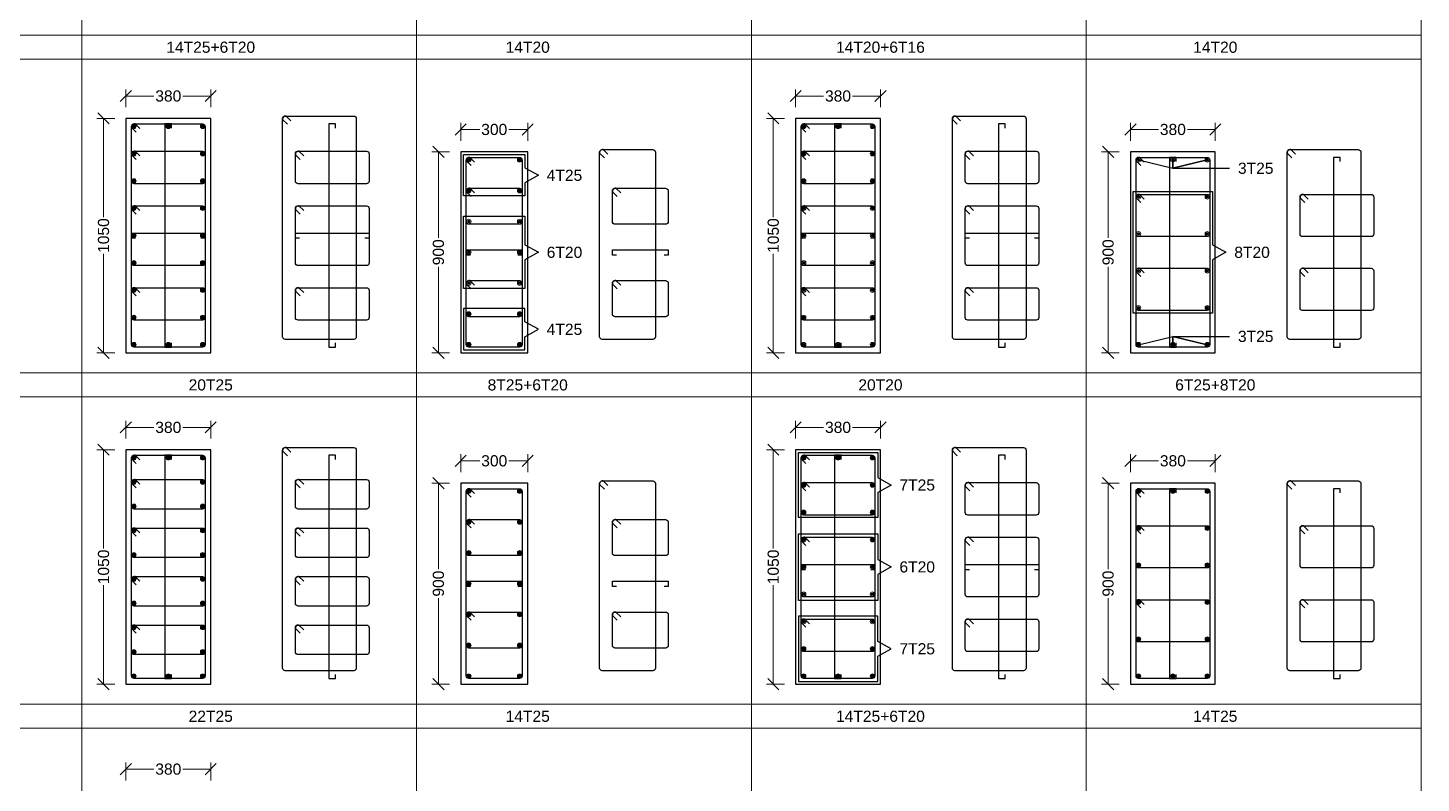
# Model space of a CAD drawing. Header units: inches. Extents: x 332 to 524, y 371 to 463.
# Drawn here: x 402.01 to 408.25, y 403.25 to 406.63 of the extents above; entities that cross this region are included whole.
import ezdxf
from ezdxf.enums import TextEntityAlignment as Align

# ---------------------------------------------------------------- set-up
doc = ezdxf.new("R2010")
doc.units = ezdxf.units.IN
doc.header["$MEASUREMENT"] = 0
for name, color, linetype, lineweight in [('20', 7, 'Continuous', 13), ('25', 7, 'Continuous', 13), ('Column', 1, 'Continuous', 30), ('S-SHEET', 8, 'Continuous', 0)]:
    doc.layers.add(name, color=color, linetype=linetype, lineweight=lineweight)
for name, color, linetype in [('Bar', 7, 'Continuous'), ('Cover', 25, 'Continuous'), ('Dim', 7, 'Continuous'), ('Links', 4, 'Continuous'), ('Text', 7, 'Continuous')]:
    doc.layers.add(name, color=color, linetype=linetype)
doc.styles.add('Rcad', font='arial.ttf')

# ---------------------------------------------------------------- blocks, each defined once
blk = doc.blocks.new('_Oblique')
at = {"color": 0, "linetype": 'ByBlock', "lineweight": -2}
blk.add_line((-0.5, -0.5), (0.5, 0.5), dxfattribs=at)
blk = doc.blocks.new('25')
at = {"layer": '25'}
h = blk.add_hatch(color=256, dxfattribs=at)
h.paths.add_polyline_path([(0.35, 0.35), (0, 0), (0.35, -0.35, 0.198912), (0.5, 0, 0.198912)])
h.paths.add_polyline_path([(0.35, 0.35, 0.414214), (-0.35, 0.35), (0, 0)])
h.paths.add_polyline_path([(-0.35, 0.35, 0.198912), (-0.5, 0, 0.198912), (-0.35, -0.35), (0, 0)])
h.paths.add_polyline_path([(0, 0), (-0.35, -0.35, 0.414214), (0.35, -0.35)])
at = {"layer": '25', "lineweight": 15}
for p, q in [((0.35, 0.35), (-0.35, -0.35)), ((0.35, -0.35), (-0.35, 0.35))]:
    blk.add_line(p, q, dxfattribs=at)
at = {"layer": '25'}
blk.add_circle((0, 0), 0.5, dxfattribs=at)
blk = doc.blocks.new('20')
at = {"layer": '20'}
h = blk.add_hatch(color=256, dxfattribs=at)
h.paths.add_polyline_path([(0.26, 0.26), (0, 0), (0.26, -0.26, 0.198912), (0.36, 0, 0.198912)])
h.paths.add_polyline_path([(0.26, 0.26, 0.414214), (-0.26, 0.26), (0, 0)])
h.paths.add_polyline_path([(-0.26, 0.26, 0.198912), (-0.36, 0, 0.198912), (-0.26, -0.26), (0, 0)])
h.paths.add_polyline_path([(0, 0), (-0.26, -0.26, 0.414214), (0.26, -0.26)])
blk.add_circle((0, 0), 0.5, dxfattribs=at)

msp = doc.modelspace()

# ---------------------------------------------------------------- linework, layer by layer
at = {"layer": 'Column', "elevation": 2510.4241}
for points in [[(402.4448, 405.1784), (402.8248, 405.1784), (402.8248, 406.2284), (402.4448, 406.2284)], [(405.4448, 405.1784), (405.8248, 405.1784), (405.8248, 406.2284), (405.4448, 406.2284)], [(403.9448, 405.1784), (404.2448, 405.1784), (404.2448, 406.0784), (403.9448, 406.0784)], [(406.9448, 405.1784), (407.3248, 405.1784), (407.3248, 406.0784), (406.9448, 406.0784)], [(402.4448, 403.694), (402.8248, 403.694), (402.8248, 404.744), (402.4448, 404.744)], [(405.4448, 403.694), (405.8248, 403.694), (405.8248, 404.744), (405.4448, 404.744)], [(403.9448, 403.694), (404.2448, 403.694), (404.2448, 404.594), (403.9448, 404.594)], [(406.9448, 403.694), (407.3248, 403.694), (407.3248, 404.594), (406.9448, 404.594)]]:
    msp.add_lwpolyline(points, close=True, dxfattribs=at)
at = {"layer": 'Cover', "elevation": 2510.4241}
for points in [[(403.1587, 406.2385), (403.4653, 406.2385, -0.414214), (403.477, 406.2268), (403.477, 405.2502, -0.414214), (403.4653, 405.2385), (403.1587, 405.2385, -0.414214), (403.147, 405.2502), (403.147, 406.2268, -0.414214), (403.1587, 406.2385), (403.1629, 406.2385), (403.1839, 406.2176), (403.1629, 406.2385), (403.1587, 406.2385, 0.414214), (403.147, 406.2268), (403.147, 406.2227), (403.1681, 406.2017)], [(406.1587, 406.2385), (406.4653, 406.2385, -0.414214), (406.477, 406.2268), (406.477, 405.2502, -0.414214), (406.4653, 405.2385), (406.1587, 405.2385, -0.414214), (406.147, 405.2502), (406.147, 406.2268, -0.414214), (406.1587, 406.2385), (406.1629, 406.2385), (406.1839, 406.2176), (406.1629, 406.2385), (406.1587, 406.2385, 0.414214), (406.147, 406.2268), (406.147, 406.2227), (406.1681, 406.2017)], [(402.4815, 406.2034), (402.7881, 406.2034, -0.414214), (402.7998, 406.1917), (402.7998, 405.2151, -0.414214), (402.7881, 405.2034), (402.4815, 405.2034, -0.414214), (402.4698, 405.2151), (402.4698, 406.1917, -0.414214), (402.4815, 406.2034), (402.4857, 406.2034), (402.5067, 406.1825), (402.4857, 406.2034), (402.4815, 406.2034, 0.414214), (402.4698, 406.1917), (402.4698, 406.1876), (402.4909, 406.1666)], [(405.4815, 406.2034), (405.7881, 406.2034, -0.414214), (405.7998, 406.1917), (405.7998, 405.2151, -0.414214), (405.7881, 405.2034), (405.4815, 405.2034, -0.414214), (405.4698, 405.2151), (405.4698, 406.1917, -0.414214), (405.4815, 406.2034), (405.4857, 406.2034), (405.5067, 406.1825), (405.4857, 406.2034), (405.4815, 406.2034, 0.414214), (405.4698, 406.1917), (405.4698, 406.1876), (405.4909, 406.1666)], [(403.9815, 406.0534), (404.2081, 406.0534, -0.414214), (404.2198, 406.0417), (404.2198, 405.2151, -0.414214), (404.2081, 405.2034), (403.9815, 405.2034, -0.414214), (403.9698, 405.2151), (403.9698, 406.0417, -0.414214), (403.9815, 406.0534), (403.9857, 406.0534), (404.0067, 406.0325), (403.9857, 406.0534), (403.9815, 406.0534, 0.414214), (403.9698, 406.0417), (403.9698, 406.0376), (403.9909, 406.0166)], [(404.5787, 406.0885), (404.8053, 406.0885, -0.414214), (404.817, 406.0768), (404.817, 405.2502, -0.414214), (404.8053, 405.2385), (404.5787, 405.2385, -0.414214), (404.567, 405.2502), (404.567, 406.0768, -0.414214), (404.5787, 406.0885), (404.5829, 406.0885), (404.6039, 406.0676), (404.5829, 406.0885), (404.5787, 406.0885, 0.414214), (404.567, 406.0768), (404.567, 406.0727), (404.5881, 406.0517)], [(406.9815, 406.0534), (407.2881, 406.0534, -0.414214), (407.2998, 406.0417), (407.2998, 405.2151, -0.414214), (407.2881, 405.2034), (406.9815, 405.2034, -0.414214), (406.9698, 405.2151), (406.9698, 406.0417, -0.414214), (406.9815, 406.0534), (406.9857, 406.0534), (407.0067, 406.0325), (406.9857, 406.0534), (406.9815, 406.0534, 0.414214), (406.9698, 406.0417), (406.9698, 406.0376), (406.9909, 406.0166)], [(407.6587, 406.0885), (407.9653, 406.0885, -0.414214), (407.977, 406.0768), (407.977, 405.2502, -0.414214), (407.9653, 405.2385), (407.6587, 405.2385, -0.414214), (407.647, 405.2502), (407.647, 406.0768, -0.414214), (407.6587, 406.0885), (407.6629, 406.0885), (407.6839, 406.0676), (407.6629, 406.0885), (407.6587, 406.0885, 0.414214), (407.647, 406.0768), (407.647, 406.0727), (407.6681, 406.0517)], [(403.1587, 404.7541), (403.4653, 404.7541, -0.414214), (403.477, 404.7424), (403.477, 403.7658, -0.414214), (403.4653, 403.7541), (403.1587, 403.7541, -0.414214), (403.147, 403.7658), (403.147, 404.7424, -0.414214), (403.1587, 404.7541), (403.1629, 404.7541), (403.1839, 404.7331), (403.1629, 404.7541), (403.1587, 404.7541, 0.414214), (403.147, 404.7424), (403.147, 404.7383), (403.1681, 404.7173)], [(406.1587, 404.7541), (406.4653, 404.7541, -0.414214), (406.477, 404.7424), (406.477, 403.7658, -0.414214), (406.4653, 403.7541), (406.1587, 403.7541, -0.414214), (406.147, 403.7658), (406.147, 404.7424, -0.414214), (406.1587, 404.7541), (406.1629, 404.7541), (406.1839, 404.7331), (406.1629, 404.7541), (406.1587, 404.7541, 0.414214), (406.147, 404.7424), (406.147, 404.7383), (406.1681, 404.7173)], [(402.4815, 404.719), (402.7881, 404.719, -0.414214), (402.7998, 404.7073), (402.7998, 403.7307, -0.414214), (402.7881, 403.719), (402.4815, 403.719, -0.414214), (402.4698, 403.7307), (402.4698, 404.7073, -0.414214), (402.4815, 404.719), (402.4857, 404.719), (402.5067, 404.698), (402.4857, 404.719), (402.4815, 404.719, 0.414214), (402.4698, 404.7073), (402.4698, 404.7032), (402.4909, 404.6822)], [(405.4815, 404.719), (405.7881, 404.719, -0.414214), (405.7998, 404.7073), (405.7998, 403.7307, -0.414214), (405.7881, 403.719), (405.4815, 403.719, -0.414214), (405.4698, 403.7307), (405.4698, 404.7073, -0.414214), (405.4815, 404.719), (405.4857, 404.719), (405.5067, 404.698), (405.4857, 404.719), (405.4815, 404.719, 0.414214), (405.4698, 404.7073), (405.4698, 404.7032), (405.4909, 404.6822)], [(403.9815, 404.569), (404.2081, 404.569, -0.414214), (404.2198, 404.5573), (404.2198, 403.7307, -0.414214), (404.2081, 403.719), (403.9815, 403.719, -0.414214), (403.9698, 403.7307), (403.9698, 404.5573, -0.414214), (403.9815, 404.569), (403.9857, 404.569), (404.0067, 404.548), (403.9857, 404.569), (403.9815, 404.569, 0.414214), (403.9698, 404.5573), (403.9698, 404.5532), (403.9909, 404.5322)], [(404.5787, 404.6041), (404.8053, 404.6041, -0.414214), (404.817, 404.5924), (404.817, 403.7658, -0.414214), (404.8053, 403.7541), (404.5787, 403.7541, -0.414214), (404.567, 403.7658), (404.567, 404.5924, -0.414214), (404.5787, 404.6041), (404.5829, 404.6041), (404.6039, 404.5831), (404.5829, 404.6041), (404.5787, 404.6041, 0.414214), (404.567, 404.5924), (404.567, 404.5883), (404.5881, 404.5673)], [(406.9815, 404.569), (407.2881, 404.569, -0.414214), (407.2998, 404.5573), (407.2998, 403.7307, -0.414214), (407.2881, 403.719), (406.9815, 403.719, -0.414214), (406.9698, 403.7307), (406.9698, 404.5573, -0.414214), (406.9815, 404.569), (406.9857, 404.569), (407.0067, 404.548), (406.9857, 404.569), (406.9815, 404.569, 0.414214), (406.9698, 404.5573), (406.9698, 404.5532), (406.9909, 404.5322)], [(407.6587, 404.6041), (407.9653, 404.6041, -0.414214), (407.977, 404.5924), (407.977, 403.7658, -0.414214), (407.9653, 403.7541), (407.6587, 403.7541, -0.414214), (407.647, 403.7658), (407.647, 404.5924, -0.414214), (407.6587, 404.6041), (407.6629, 404.6041), (407.6839, 404.5831), (407.6629, 404.6041), (407.6587, 404.6041, 0.414214), (407.647, 404.5924), (407.647, 404.5883), (407.6681, 404.5673)]]:
    msp.add_lwpolyline(points, format="xyb", dxfattribs=at)
at = {"layer": 'Dim', "lineweight": 13}
for p, q in [((402.4448, 406.2784, 2510.4241), (402.4448, 406.3584, 2510.4241)), ((402.4448, 406.3284, 2510.4241), (402.5698, 406.3284, 2510.4241)), ((402.8248, 406.3284, 2510.4241), (402.6999, 406.3284, 2510.4241)), ((402.8248, 406.2784, 2510.4241), (402.8248, 406.3584, 2510.4241)), ((405.4448, 406.2784, 2510.4241), (405.4448, 406.3584, 2510.4241)), ((405.4448, 406.3284, 2510.4241), (405.5698, 406.3284, 2510.4241)), ((405.8248, 406.3284, 2510.4241), (405.6999, 406.3284, 2510.4241)), ((405.8248, 406.2784, 2510.4241), (405.8248, 406.3584, 2510.4241)), ((402.3948, 406.2284, 2510.4241), (402.3148, 406.2284, 2510.4241)), ((402.3448, 406.2284, 2510.4241), (402.3448, 405.7855, 2510.4241)), ((403.9448, 406.1284, 2510.4241), (403.9448, 406.2084, 2510.4241)), ((403.9448, 406.1784, 2510.4241), (404.0298, 406.1784, 2510.4241)), ((404.2448, 406.1784, 2510.4241), (404.1599, 406.1784, 2510.4241)), ((404.2448, 406.1284, 2510.4241), (404.2448, 406.2084, 2510.4241)), ((405.3948, 406.2284, 2510.4241), (405.3148, 406.2284, 2510.4241)), ((405.3448, 406.2284, 2510.4241), (405.3448, 405.7855, 2510.4241)), ((406.9448, 406.1284, 2510.4241), (406.9448, 406.2084, 2510.4241)), ((406.9448, 406.1784, 2510.4241), (407.0698, 406.1784, 2510.4241)), ((407.3248, 406.1784, 2510.4241), (407.1999, 406.1784, 2510.4241)), ((407.3248, 406.1284, 2510.4241), (407.3248, 406.2084, 2510.4241)), ((403.8948, 406.0784, 2510.4241), (403.8148, 406.0784, 2510.4241)), ((403.8448, 406.0784, 2510.4241), (403.8448, 405.6935, 2510.4241)), ((406.8948, 406.0784, 2510.4241), (406.8148, 406.0784, 2510.4241)), ((406.8448, 406.0784, 2510.4241), (406.8448, 405.6935, 2510.4241)), ((402.3448, 405.1784, 2510.4241), (402.3448, 405.6213, 2510.4241)), ((405.3448, 405.1784, 2510.4241), (405.3448, 405.6213, 2510.4241)), ((403.8448, 405.1784, 2510.4241), (403.8448, 405.5633, 2510.4241)), ((406.8448, 405.1784, 2510.4241), (406.8448, 405.5633, 2510.4241)), ((402.3948, 405.1784, 2510.4241), (402.3148, 405.1784, 2510.4241)), ((403.8948, 405.1784, 2510.4241), (403.8148, 405.1784, 2510.4241)), ((405.3948, 405.1784, 2510.4241), (405.3148, 405.1784, 2510.4241)), ((406.8948, 405.1784, 2510.4241), (406.8148, 405.1784, 2510.4241)), ((402.4448, 404.794, 2510.4241), (402.4448, 404.874, 2510.4241)), ((402.8248, 404.794, 2510.4241), (402.8248, 404.874, 2510.4241)), ((405.4448, 404.794, 2510.4241), (405.4448, 404.874, 2510.4241)), ((405.8248, 404.794, 2510.4241), (405.8248, 404.874, 2510.4241)), ((402.4448, 404.844, 2510.4241), (402.5698, 404.844, 2510.4241)), ((402.8248, 404.844, 2510.4241), (402.6999, 404.844, 2510.4241)), ((405.4448, 404.844, 2510.4241), (405.5698, 404.844, 2510.4241)), ((405.8248, 404.844, 2510.4241), (405.6999, 404.844, 2510.4241)), ((402.3948, 404.744, 2510.4241), (402.3148, 404.744, 2510.4241)), ((402.3448, 404.744, 2510.4241), (402.3448, 404.3011, 2510.4241)), ((405.3948, 404.744, 2510.4241), (405.3148, 404.744, 2510.4241)), ((405.3448, 404.744, 2510.4241), (405.3448, 404.3011, 2510.4241)), ((403.9448, 404.644, 2510.4241), (403.9448, 404.724, 2510.4241)), ((403.9448, 404.694, 2510.4241), (404.0298, 404.694, 2510.4241)), ((404.2448, 404.694, 2510.4241), (404.1599, 404.694, 2510.4241)), ((404.2448, 404.644, 2510.4241), (404.2448, 404.724, 2510.4241)), ((406.9448, 404.644, 2510.4241), (406.9448, 404.724, 2510.4241)), ((406.9448, 404.694, 2510.4241), (407.0698, 404.694, 2510.4241)), ((407.3248, 404.694, 2510.4241), (407.1999, 404.694, 2510.4241)), ((407.3248, 404.644, 2510.4241), (407.3248, 404.724, 2510.4241)), ((403.8948, 404.594, 2510.4241), (403.8148, 404.594, 2510.4241)), ((403.8448, 404.594, 2510.4241), (403.8448, 404.2091, 2510.4241)), ((406.8948, 404.594, 2510.4241), (406.8148, 404.594, 2510.4241)), ((406.8448, 404.594, 2510.4241), (406.8448, 404.2091, 2510.4241)), ((402.3448, 403.694, 2510.4241), (402.3448, 404.1369, 2510.4241)), ((405.3448, 403.694, 2510.4241), (405.3448, 404.1369, 2510.4241)), ((403.8448, 403.694, 2510.4241), (403.8448, 404.0789, 2510.4241)), ((406.8448, 403.694, 2510.4241), (406.8448, 404.0789, 2510.4241)), ((402.3948, 403.694, 2510.4241), (402.3148, 403.694, 2510.4241)), ((403.8948, 403.694, 2510.4241), (403.8148, 403.694, 2510.4241)), ((405.3948, 403.694, 2510.4241), (405.3148, 403.694, 2510.4241)), ((406.8948, 403.694, 2510.4241), (406.8148, 403.694, 2510.4241)), ((402.4448, 403.2629, 2510.4241), (402.4448, 403.3429, 2510.4241)), ((402.4448, 403.3129, 2510.4241), (402.5698, 403.3129, 2510.4241)), ((402.8248, 403.3129, 2510.4241), (402.6999, 403.3129, 2510.4241)), ((402.8248, 403.2629, 2510.4241), (402.8248, 403.3429, 2510.4241))]:
    msp.add_line(p, q, dxfattribs=at)
at = {"layer": 'Links', "color": 6, "elevation": 2510.4241}
for points in [[(402.6489, 406.1847), (402.6489, 406.2034), (402.6197, 406.2034), (402.6197, 405.2034), (402.6489, 405.2034), (402.6489, 405.2221)], [(403.3834, 406.1847), (403.3834, 406.2034), (403.3542, 406.2034), (403.3542, 405.2034), (403.3834, 405.2034), (403.3834, 405.2221)], [(405.6489, 406.1847), (405.6489, 406.2034), (405.6197, 406.2034), (405.6197, 405.2034), (405.6489, 405.2034), (405.6489, 405.2221)], [(406.3834, 406.1847), (406.3834, 406.2034), (406.3542, 406.2034), (406.3542, 405.2034), (406.3834, 405.2034), (406.3834, 405.2221)], [(407.1489, 406.0347), (407.1489, 406.0534), (407.1197, 406.0534), (407.1197, 405.2034), (407.1489, 405.2034), (407.1489, 405.2221)], [(407.8834, 406.0347), (407.8834, 406.0534), (407.8542, 406.0534), (407.8542, 405.2034), (407.8834, 405.2034), (407.8834, 405.2221)], [(402.4886, 405.691), (402.4698, 405.691), (402.4698, 405.7144), (402.7998, 405.7144), (402.7998, 405.7144), (402.7998, 405.691), (402.7811, 405.691)], [(403.2231, 405.691), (403.2043, 405.691), (403.2043, 405.7144), (403.5343, 405.7144), (403.5343, 405.7144), (403.5343, 405.691), (403.5156, 405.691)], [(405.4886, 405.691), (405.4698, 405.691), (405.4698, 405.7144), (405.7998, 405.7144), (405.7998, 405.7144), (405.7998, 405.691), (405.7811, 405.691)], [(406.2231, 405.691), (406.2043, 405.691), (406.2043, 405.7144), (406.5343, 405.7144), (406.5343, 405.7144), (406.5343, 405.691), (406.5156, 405.691)], [(403.9886, 405.616), (403.9698, 405.616), (403.9698, 405.6394), (404.2198, 405.6394), (404.2198, 405.6394), (404.2198, 405.616), (404.2011, 405.616)], [(404.6431, 405.616), (404.6243, 405.616), (404.6243, 405.6394), (404.8743, 405.6394), (404.8743, 405.6394), (404.8743, 405.616), (404.8556, 405.616)], [(402.6489, 404.7003), (402.6489, 404.719), (402.6197, 404.719), (402.6197, 403.719), (402.6489, 403.719), (402.6489, 403.7377)], [(403.3834, 404.7003), (403.3834, 404.719), (403.3542, 404.719), (403.3542, 403.719), (403.3834, 403.719), (403.3834, 403.7377)], [(405.6489, 404.7003), (405.6489, 404.719), (405.6197, 404.719), (405.6197, 403.719), (405.6489, 403.719), (405.6489, 403.7377)], [(406.3834, 404.7003), (406.3834, 404.719), (406.3542, 404.719), (406.3542, 403.719), (406.3834, 403.719), (406.3834, 403.7377)], [(407.1489, 404.5503), (407.1489, 404.569), (407.1197, 404.569), (407.1197, 403.719), (407.1489, 403.719), (407.1489, 403.7377)], [(407.8834, 404.5503), (407.8834, 404.569), (407.8542, 404.569), (407.8542, 403.719), (407.8834, 403.719), (407.8834, 403.7377)], [(405.4886, 404.2066), (405.4698, 404.2066), (405.4698, 404.23), (405.7998, 404.23), (405.7998, 404.23), (405.7998, 404.2066), (405.7811, 404.2066)], [(406.2231, 404.2066), (406.2043, 404.2066), (406.2043, 404.23), (406.5343, 404.23), (406.5343, 404.23), (406.5343, 404.2066), (406.5156, 404.2066)], [(403.9886, 404.1316), (403.9698, 404.1316), (403.9698, 404.155), (404.2198, 404.155), (404.2198, 404.155), (404.2198, 404.1316), (404.2011, 404.1316)], [(404.6431, 404.1316), (404.6243, 404.1316), (404.6243, 404.155), (404.8743, 404.155), (404.8743, 404.155), (404.8743, 404.1316), (404.8556, 404.1316)]]:
    msp.add_lwpolyline(points, dxfattribs=at)
at = {"layer": 'Links', "elevation": 2510.4241}
for points in [[(402.4815, 406.0812), (402.7881, 406.0812, -0.414214), (402.7998, 406.0695), (402.7998, 405.9472, -0.414214), (402.7881, 405.9355), (402.4815, 405.9355, -0.414214), (402.4698, 405.9472), (402.4698, 406.0695, -0.414214), (402.4815, 406.0812), (402.4857, 406.0812), (402.5067, 406.0602), (402.4857, 406.0812), (402.4815, 406.0812, 0.414214), (402.4698, 406.0695), (402.4698, 406.0653), (402.4909, 406.0444)], [(403.216, 406.0812), (403.5226, 406.0812, -0.414214), (403.5343, 406.0695), (403.5343, 405.9472, -0.414214), (403.5226, 405.9355), (403.216, 405.9355, -0.414214), (403.2043, 405.9472), (403.2043, 406.0695, -0.414214), (403.216, 406.0812), (403.2202, 406.0812), (403.2412, 406.0602), (403.2202, 406.0812), (403.216, 406.0812, 0.414214), (403.2043, 406.0695), (403.2043, 406.0653), (403.2254, 406.0444)], [(405.4815, 406.0812), (405.7881, 406.0812, -0.414214), (405.7998, 406.0695), (405.7998, 405.9472, -0.414214), (405.7881, 405.9355), (405.4815, 405.9355, -0.414214), (405.4698, 405.9472), (405.4698, 406.0695, -0.414214), (405.4815, 406.0812), (405.4857, 406.0812), (405.5067, 406.0602), (405.4857, 406.0812), (405.4815, 406.0812, 0.414214), (405.4698, 406.0695), (405.4698, 406.0653), (405.4909, 406.0444)], [(406.216, 406.0812), (406.5226, 406.0812, -0.414214), (406.5343, 406.0695), (406.5343, 405.9472, -0.414214), (406.5226, 405.9355), (406.216, 405.9355, -0.414214), (406.2043, 405.9472), (406.2043, 406.0695, -0.414214), (406.216, 406.0812), (406.2202, 406.0812), (406.2412, 406.0602), (406.2202, 406.0812), (406.216, 406.0812, 0.414214), (406.2043, 406.0695), (406.2043, 406.0653), (406.2254, 406.0444)], [(403.9815, 405.9154), (404.2081, 405.9154, -0.414214), (404.2198, 405.9037), (404.2198, 405.7657, -0.414214), (404.2081, 405.754), (403.9815, 405.754, -0.414214), (403.9698, 405.7657), (403.9698, 405.9037, -0.414214), (403.9815, 405.9154), (403.9857, 405.9154), (404.0067, 405.8945), (403.9857, 405.9154), (403.9815, 405.9154, 0.414214), (403.9698, 405.9037), (403.9698, 405.8996), (403.9909, 405.8786)], [(404.636, 405.9154), (404.8626, 405.9154, -0.414214), (404.8743, 405.9037), (404.8743, 405.7657, -0.414214), (404.8626, 405.754), (404.636, 405.754, -0.414214), (404.6243, 405.7657), (404.6243, 405.9037, -0.414214), (404.636, 405.9154), (404.6402, 405.9154), (404.6612, 405.8945), (404.6402, 405.9154), (404.636, 405.9154, 0.414214), (404.6243, 405.9037), (404.6243, 405.8996), (404.6454, 405.8786)], [(406.9815, 405.8878), (407.2881, 405.8878, -0.414214), (407.2998, 405.8761), (407.2998, 405.7105, -0.414214), (407.2881, 405.6988), (406.9815, 405.6988, -0.414214), (406.9698, 405.7105), (406.9698, 405.8761, -0.414214), (406.9815, 405.8878), (406.9857, 405.8878), (407.0067, 405.8669), (406.9857, 405.8878), (406.9815, 405.8878, 0.414214), (406.9698, 405.8761), (406.9698, 405.872), (406.9909, 405.851)], [(407.716, 405.8878), (408.0226, 405.8878, -0.414214), (408.0343, 405.8761), (408.0343, 405.7105, -0.414214), (408.0226, 405.6988), (407.716, 405.6988, -0.414214), (407.7043, 405.7105), (407.7043, 405.8761, -0.414214), (407.716, 405.8878), (407.7202, 405.8878), (407.7412, 405.8669), (407.7202, 405.8878), (407.716, 405.8878, 0.414214), (407.7043, 405.8761), (407.7043, 405.872), (407.7254, 405.851)], [(402.4815, 405.8367), (402.7881, 405.8367, -0.414214), (402.7998, 405.825), (402.7998, 405.5805, -0.414214), (402.7881, 405.5688), (402.4815, 405.5688, -0.414214), (402.4698, 405.5805), (402.4698, 405.825, -0.414214), (402.4815, 405.8367), (402.4857, 405.8367), (402.5067, 405.8157), (402.4857, 405.8367), (402.4815, 405.8367, 0.414214), (402.4698, 405.825), (402.4698, 405.8208), (402.4909, 405.7999)], [(403.216, 405.8367), (403.5226, 405.8367, -0.414214), (403.5343, 405.825), (403.5343, 405.5805, -0.414214), (403.5226, 405.5688), (403.216, 405.5688, -0.414214), (403.2043, 405.5805), (403.2043, 405.825, -0.414214), (403.216, 405.8367), (403.2202, 405.8367), (403.2412, 405.8157), (403.2202, 405.8367), (403.216, 405.8367, 0.414214), (403.2043, 405.825), (403.2043, 405.8208), (403.2254, 405.7999)], [(405.4815, 405.8367), (405.7881, 405.8367, -0.414214), (405.7998, 405.825), (405.7998, 405.5805, -0.414214), (405.7881, 405.5688), (405.4815, 405.5688, -0.414214), (405.4698, 405.5805), (405.4698, 405.825, -0.414214), (405.4815, 405.8367), (405.4857, 405.8367), (405.5067, 405.8157), (405.4857, 405.8367), (405.4815, 405.8367, 0.414214), (405.4698, 405.825), (405.4698, 405.8208), (405.4909, 405.7999)], [(406.216, 405.8367), (406.5226, 405.8367, -0.414214), (406.5343, 405.825), (406.5343, 405.5805, -0.414214), (406.5226, 405.5688), (406.216, 405.5688, -0.414214), (406.2043, 405.5805), (406.2043, 405.825, -0.414214), (406.216, 405.8367), (406.2202, 405.8367), (406.2412, 405.8157), (406.2202, 405.8367), (406.216, 405.8367, 0.414214), (406.2043, 405.825), (406.2043, 405.8208), (406.2254, 405.7999)], [(406.9815, 405.5566), (407.2881, 405.5566, -0.414214), (407.2998, 405.5449), (407.2998, 405.3793, -0.414214), (407.2881, 405.3676), (406.9815, 405.3676, -0.414214), (406.9698, 405.3793), (406.9698, 405.5449, -0.414214), (406.9815, 405.5566), (406.9857, 405.5566), (407.0067, 405.5357), (406.9857, 405.5566), (406.9815, 405.5566, 0.414214), (406.9698, 405.5449), (406.9698, 405.5408), (406.9909, 405.5198)], [(407.716, 405.5566), (408.0226, 405.5566, -0.414214), (408.0343, 405.5449), (408.0343, 405.3793, -0.414214), (408.0226, 405.3676), (407.716, 405.3676, -0.414214), (407.7043, 405.3793), (407.7043, 405.5449, -0.414214), (407.716, 405.5566), (407.7202, 405.5566), (407.7412, 405.5357), (407.7202, 405.5566), (407.716, 405.5566, 0.414214), (407.7043, 405.5449), (407.7043, 405.5408), (407.7254, 405.5198)], [(403.9815, 405.5014), (404.2081, 405.5014, -0.414214), (404.2198, 405.4897), (404.2198, 405.3517, -0.414214), (404.2081, 405.34), (403.9815, 405.34, -0.414214), (403.9698, 405.3517), (403.9698, 405.4897, -0.414214), (403.9815, 405.5014), (403.9857, 405.5014), (404.0067, 405.4805), (403.9857, 405.5014), (403.9815, 405.5014, 0.414214), (403.9698, 405.4897), (403.9698, 405.4856), (403.9909, 405.4646)], [(404.636, 405.5014), (404.8626, 405.5014, -0.414214), (404.8743, 405.4897), (404.8743, 405.3517, -0.414214), (404.8626, 405.34), (404.636, 405.34, -0.414214), (404.6243, 405.3517), (404.6243, 405.4897, -0.414214), (404.636, 405.5014), (404.6402, 405.5014), (404.6612, 405.4805), (404.6402, 405.5014), (404.636, 405.5014, 0.414214), (404.6243, 405.4897), (404.6243, 405.4856), (404.6454, 405.4646)], [(402.4815, 405.4699), (402.7881, 405.4699, -0.414214), (402.7998, 405.4582), (402.7998, 405.336, -0.414214), (402.7881, 405.3243), (402.4815, 405.3243, -0.414214), (402.4698, 405.336), (402.4698, 405.4582, -0.414214), (402.4815, 405.4699), (402.4857, 405.4699), (402.5067, 405.449), (402.4857, 405.4699), (402.4815, 405.4699, 0.414214), (402.4698, 405.4582), (402.4698, 405.4541), (402.4909, 405.4331)], [(403.216, 405.4699), (403.5226, 405.4699, -0.414214), (403.5343, 405.4582), (403.5343, 405.336, -0.414214), (403.5226, 405.3243), (403.216, 405.3243, -0.414214), (403.2043, 405.336), (403.2043, 405.4582, -0.414214), (403.216, 405.4699), (403.2202, 405.4699), (403.2412, 405.449), (403.2202, 405.4699), (403.216, 405.4699, 0.414214), (403.2043, 405.4582), (403.2043, 405.4541), (403.2254, 405.4331)], [(405.4815, 405.4699), (405.7881, 405.4699, -0.414214), (405.7998, 405.4582), (405.7998, 405.336, -0.414214), (405.7881, 405.3243), (405.4815, 405.3243, -0.414214), (405.4698, 405.336), (405.4698, 405.4582, -0.414214), (405.4815, 405.4699), (405.4857, 405.4699), (405.5067, 405.449), (405.4857, 405.4699), (405.4815, 405.4699, 0.414214), (405.4698, 405.4582), (405.4698, 405.4541), (405.4909, 405.4331)], [(406.216, 405.4699), (406.5226, 405.4699, -0.414214), (406.5343, 405.4582), (406.5343, 405.336, -0.414214), (406.5226, 405.3243), (406.216, 405.3243, -0.414214), (406.2043, 405.336), (406.2043, 405.4582, -0.414214), (406.216, 405.4699), (406.2202, 405.4699), (406.2412, 405.449), (406.2202, 405.4699), (406.216, 405.4699, 0.414214), (406.2043, 405.4582), (406.2043, 405.4541), (406.2254, 405.4331)], [(402.4815, 404.6103), (402.7881, 404.6103, -0.414214), (402.7998, 404.5986), (402.7998, 404.49, -0.414214), (402.7881, 404.4783), (402.4815, 404.4783, -0.414214), (402.4698, 404.49), (402.4698, 404.5986, -0.414214), (402.4815, 404.6103), (402.4857, 404.6103), (402.5067, 404.5894), (402.4857, 404.6103), (402.4815, 404.6103, 0.414214), (402.4698, 404.5986), (402.4698, 404.5945), (402.4909, 404.5735)], [(403.216, 404.6103), (403.5226, 404.6103, -0.414214), (403.5343, 404.5986), (403.5343, 404.49, -0.414214), (403.5226, 404.4783), (403.216, 404.4783, -0.414214), (403.2043, 404.49), (403.2043, 404.5986, -0.414214), (403.216, 404.6103), (403.2202, 404.6103), (403.2412, 404.5894), (403.2202, 404.6103), (403.216, 404.6103, 0.414214), (403.2043, 404.5986), (403.2043, 404.5945), (403.2254, 404.5735)], [(405.4815, 404.5968), (405.7881, 404.5968, -0.414214), (405.7998, 404.5851), (405.7998, 404.4628, -0.414214), (405.7881, 404.4511), (405.4815, 404.4511, -0.414214), (405.4698, 404.4628), (405.4698, 404.5851, -0.414214), (405.4815, 404.5968), (405.4857, 404.5968), (405.5067, 404.5758), (405.4857, 404.5968), (405.4815, 404.5968, 0.414214), (405.4698, 404.5851), (405.4698, 404.5809), (405.4909, 404.56)], [(406.216, 404.5968), (406.5226, 404.5968, -0.414214), (406.5343, 404.5851), (406.5343, 404.4628, -0.414214), (406.5226, 404.4511), (406.216, 404.4511, -0.414214), (406.2043, 404.4628), (406.2043, 404.5851, -0.414214), (406.216, 404.5968), (406.2202, 404.5968), (406.2412, 404.5758), (406.2202, 404.5968), (406.216, 404.5968, 0.414214), (406.2043, 404.5851), (406.2043, 404.5809), (406.2254, 404.56)], [(403.9815, 404.431), (404.2081, 404.431, -0.414214), (404.2198, 404.4193), (404.2198, 404.2813, -0.414214), (404.2081, 404.2696), (403.9815, 404.2696, -0.414214), (403.9698, 404.2813), (403.9698, 404.4193, -0.414214), (403.9815, 404.431), (403.9857, 404.431), (404.0067, 404.41), (403.9857, 404.431), (403.9815, 404.431, 0.414214), (403.9698, 404.4193), (403.9698, 404.4152), (403.9909, 404.3942)], [(404.636, 404.431), (404.8626, 404.431, -0.414214), (404.8743, 404.4193), (404.8743, 404.2813, -0.414214), (404.8626, 404.2696), (404.636, 404.2696, -0.414214), (404.6243, 404.2813), (404.6243, 404.4193, -0.414214), (404.636, 404.431), (404.6402, 404.431), (404.6612, 404.41), (404.6402, 404.431), (404.636, 404.431, 0.414214), (404.6243, 404.4193), (404.6243, 404.4152), (404.6454, 404.3942)], [(402.4815, 404.393), (402.7881, 404.393, -0.414214), (402.7998, 404.3813), (402.7998, 404.2726, -0.414214), (402.7881, 404.2609), (402.4815, 404.2609, -0.414214), (402.4698, 404.2726), (402.4698, 404.3813, -0.414214), (402.4815, 404.393), (402.4857, 404.393), (402.5067, 404.372), (402.4857, 404.393), (402.4815, 404.393, 0.414214), (402.4698, 404.3813), (402.4698, 404.3772), (402.4909, 404.3562)], [(403.216, 404.393), (403.5226, 404.393, -0.414214), (403.5343, 404.3813), (403.5343, 404.2726, -0.414214), (403.5226, 404.2609), (403.216, 404.2609, -0.414214), (403.2043, 404.2726), (403.2043, 404.3813, -0.414214), (403.216, 404.393), (403.2202, 404.393), (403.2412, 404.372), (403.2202, 404.393), (403.216, 404.393, 0.414214), (403.2043, 404.3813), (403.2043, 404.3772), (403.2254, 404.3562)], [(406.9815, 404.4034), (407.2881, 404.4034, -0.414214), (407.2998, 404.3917), (407.2998, 404.2261, -0.414214), (407.2881, 404.2144), (406.9815, 404.2144, -0.414214), (406.9698, 404.2261), (406.9698, 404.3917, -0.414214), (406.9815, 404.4034), (406.9857, 404.4034), (407.0067, 404.3824), (406.9857, 404.4034), (406.9815, 404.4034, 0.414214), (406.9698, 404.3917), (406.9698, 404.3876), (406.9909, 404.3666)], [(407.716, 404.4034), (408.0226, 404.4034, -0.414214), (408.0343, 404.3917), (408.0343, 404.2261, -0.414214), (408.0226, 404.2144), (407.716, 404.2144, -0.414214), (407.7043, 404.2261), (407.7043, 404.3917, -0.414214), (407.716, 404.4034), (407.7202, 404.4034), (407.7412, 404.3824), (407.7202, 404.4034), (407.716, 404.4034, 0.414214), (407.7043, 404.3917), (407.7043, 404.3876), (407.7254, 404.3666)], [(405.4815, 404.3523), (405.7881, 404.3523, -0.414214), (405.7998, 404.3406), (405.7998, 404.0961, -0.414214), (405.7881, 404.0844), (405.4815, 404.0844, -0.414214), (405.4698, 404.0961), (405.4698, 404.3406, -0.414214), (405.4815, 404.3523), (405.4857, 404.3523), (405.5067, 404.3313), (405.4857, 404.3523), (405.4815, 404.3523, 0.414214), (405.4698, 404.3406), (405.4698, 404.3364), (405.4909, 404.3155)], [(406.216, 404.3523), (406.5226, 404.3523, -0.414214), (406.5343, 404.3406), (406.5343, 404.0961, -0.414214), (406.5226, 404.0844), (406.216, 404.0844, -0.414214), (406.2043, 404.0961), (406.2043, 404.3406, -0.414214), (406.216, 404.3523), (406.2202, 404.3523), (406.2412, 404.3313), (406.2202, 404.3523), (406.216, 404.3523, 0.414214), (406.2043, 404.3406), (406.2043, 404.3364), (406.2254, 404.3155)], [(402.4815, 404.1757), (402.7881, 404.1757, -0.414214), (402.7998, 404.164), (402.7998, 404.0553, -0.414214), (402.7881, 404.0436), (402.4815, 404.0436, -0.414214), (402.4698, 404.0553), (402.4698, 404.164, -0.414214), (402.4815, 404.1757), (402.4857, 404.1757), (402.5067, 404.1547), (402.4857, 404.1757), (402.4815, 404.1757, 0.414214), (402.4698, 404.164), (402.4698, 404.1598), (402.4909, 404.1389)], [(403.216, 404.1757), (403.5226, 404.1757, -0.414214), (403.5343, 404.164), (403.5343, 404.0553, -0.414214), (403.5226, 404.0436), (403.216, 404.0436, -0.414214), (403.2043, 404.0553), (403.2043, 404.164, -0.414214), (403.216, 404.1757), (403.2202, 404.1757), (403.2412, 404.1547), (403.2202, 404.1757), (403.216, 404.1757, 0.414214), (403.2043, 404.164), (403.2043, 404.1598), (403.2254, 404.1389)], [(406.9815, 404.0722), (407.2881, 404.0722, -0.414214), (407.2998, 404.0605), (407.2998, 403.8949, -0.414214), (407.2881, 403.8832), (406.9815, 403.8832, -0.414214), (406.9698, 403.8949), (406.9698, 404.0605, -0.414214), (406.9815, 404.0722), (406.9857, 404.0722), (407.0067, 404.0512), (406.9857, 404.0722), (406.9815, 404.0722, 0.414214), (406.9698, 404.0605), (406.9698, 404.0564), (406.9909, 404.0354)], [(407.716, 404.0722), (408.0226, 404.0722, -0.414214), (408.0343, 404.0605), (408.0343, 403.8949, -0.414214), (408.0226, 403.8832), (407.716, 403.8832, -0.414214), (407.7043, 403.8949), (407.7043, 404.0605, -0.414214), (407.716, 404.0722), (407.7202, 404.0722), (407.7412, 404.0512), (407.7202, 404.0722), (407.716, 404.0722, 0.414214), (407.7043, 404.0605), (407.7043, 404.0564), (407.7254, 404.0354)], [(403.9815, 404.017), (404.2081, 404.017, -0.414214), (404.2198, 404.0053), (404.2198, 403.8673, -0.414214), (404.2081, 403.8556), (403.9815, 403.8556, -0.414214), (403.9698, 403.8673), (403.9698, 404.0053, -0.414214), (403.9815, 404.017), (403.9857, 404.017), (404.0067, 403.996), (403.9857, 404.017), (403.9815, 404.017, 0.414214), (403.9698, 404.0053), (403.9698, 404.0012), (403.9909, 403.9802)], [(404.636, 404.017), (404.8626, 404.017, -0.414214), (404.8743, 404.0053), (404.8743, 403.8673, -0.414214), (404.8626, 403.8556), (404.636, 403.8556, -0.414214), (404.6243, 403.8673), (404.6243, 404.0053, -0.414214), (404.636, 404.017), (404.6402, 404.017), (404.6612, 403.996), (404.6402, 404.017), (404.636, 404.017, 0.414214), (404.6243, 404.0053), (404.6243, 404.0012), (404.6454, 403.9802)], [(402.4815, 403.9583), (402.7881, 403.9583, -0.414214), (402.7998, 403.9466), (402.7998, 403.838, -0.414214), (402.7881, 403.8263), (402.4815, 403.8263, -0.414214), (402.4698, 403.838), (402.4698, 403.9466, -0.414214), (402.4815, 403.9583), (402.4857, 403.9583), (402.5067, 403.9374), (402.4857, 403.9583), (402.4815, 403.9583, 0.414214), (402.4698, 403.9466), (402.4698, 403.9425), (402.4909, 403.9215)], [(403.216, 403.9583), (403.5226, 403.9583, -0.414214), (403.5343, 403.9466), (403.5343, 403.838, -0.414214), (403.5226, 403.8263), (403.216, 403.8263, -0.414214), (403.2043, 403.838), (403.2043, 403.9466, -0.414214), (403.216, 403.9583), (403.2202, 403.9583), (403.2412, 403.9374), (403.2202, 403.9583), (403.216, 403.9583, 0.414214), (403.2043, 403.9466), (403.2043, 403.9425), (403.2254, 403.9215)], [(405.4815, 403.9855), (405.7881, 403.9855, -0.414214), (405.7998, 403.9738), (405.7998, 403.8516, -0.414214), (405.7881, 403.8399), (405.4815, 403.8399, -0.414214), (405.4698, 403.8516), (405.4698, 403.9738, -0.414214), (405.4815, 403.9855), (405.4857, 403.9855), (405.5067, 403.9645), (405.4857, 403.9855), (405.4815, 403.9855, 0.414214), (405.4698, 403.9738), (405.4698, 403.9697), (405.4909, 403.9487)], [(406.216, 403.9855), (406.5226, 403.9855, -0.414214), (406.5343, 403.9738), (406.5343, 403.8516, -0.414214), (406.5226, 403.8399), (406.216, 403.8399, -0.414214), (406.2043, 403.8516), (406.2043, 403.9738, -0.414214), (406.216, 403.9855), (406.2202, 403.9855), (406.2412, 403.9645), (406.2202, 403.9855), (406.216, 403.9855, 0.414214), (406.2043, 403.9738), (406.2043, 403.9697), (406.2254, 403.9487)]]:
    msp.add_lwpolyline(points, format="xyb", dxfattribs=at)
at = {"layer": 'S-SHEET'}
for p, q in [((402.2468, 397.7363, 2510.4241), (402.2468, 415.48, 2510.4241)), ((403.7468, 397.7363, 2510.4241), (403.7468, 415.48, 2510.4241)), ((405.2468, 397.7363, 2510.4241), (405.2468, 415.48, 2510.4241)), ((406.7468, 397.7363, 2510.4241), (406.7468, 415.48, 2510.4241)), ((408.2468, 397.7363, 2510.4241), (408.2468, 415.48, 2510.4241)), ((395.6708, 406.6013, 2510.4241), (408.2468, 406.6013, 2510.4241)), ((395.5268, 406.4933, 2510.4241), (408.2468, 406.4933, 2510.4241)), ((395.6708, 405.0884, 2510.4241), (408.2468, 405.0884, 2510.4241)), ((395.5268, 404.9804, 2510.4241), (408.2468, 404.9804, 2510.4241)), ((395.6708, 403.604, 2510.4241), (408.2468, 403.604, 2510.4241)), ((395.5268, 403.496, 2510.4241), (408.2468, 403.496, 2510.4241))]:
    msp.add_line(p, q, dxfattribs=at)
at = {"layer": 'Text', "color": 6, "elevation": 2510.4241}
for points in [[(403.9573, 406.066), (404.2324, 406.066), (404.2324, 406.0067), (404.2924, 405.9734), (404.2324, 405.9401), (404.2324, 405.8808), (403.9573, 405.8808)], [(403.9573, 405.1908), (404.2324, 405.1908), (404.2324, 405.2501), (404.2924, 405.2834), (404.2324, 405.3167), (404.2324, 405.376), (403.9573, 405.376)], [(405.4573, 404.7316), (405.8124, 404.7316), (405.8124, 404.6191), (405.8724, 404.5858), (405.8124, 404.5524), (405.8124, 404.4399), (405.4573, 404.4399)], [(405.4573, 403.7064), (405.8124, 403.7064), (405.8124, 403.8189), (405.8724, 403.8523), (405.8124, 403.8856), (405.8124, 403.9981), (405.4573, 403.9981)]]:
    msp.add_lwpolyline(points, close=True, dxfattribs=at)
for points in [[(406.9808, 406.0424), (407.1348, 406.0049), (407.1348, 406.0424), (407.1348, 406.0049), (407.2888, 406.0424), (407.1348, 406.0049), (407.3888, 406.0049)], [(406.9808, 405.2144), (407.1348, 405.2519), (407.1348, 405.2144), (407.1348, 405.2519), (407.2888, 405.2144), (407.1348, 405.2519), (407.3888, 405.2519)]]:
    msp.add_lwpolyline(points, dxfattribs=at)
at = {"layer": 'Text', "color": 151, "elevation": 2510.4241}
for points in [[(406.9573, 405.9004), (407.3124, 405.9004), (407.3124, 405.6617), (407.3724, 405.6284), (407.3124, 405.5951), (407.3124, 405.3564), (406.9573, 405.3564)], [(403.9573, 405.79), (404.2324, 405.79), (404.2324, 405.6617), (404.2924, 405.6284), (404.2324, 405.5951), (404.2324, 405.4668), (403.9573, 405.4668)], [(405.4573, 404.3666), (405.8124, 404.3666), (405.8124, 404.2523), (405.8724, 404.219), (405.8124, 404.1857), (405.8124, 404.0686), (405.4573, 404.0686)]]:
    msp.add_lwpolyline(points, close=True, dxfattribs=at)

# ---------------------------------------------------------------- block references
at = {"layer": 'Bar', "xscale": 0.02, "yscale": 0.02, "zscale": 0.02}
for name, p in [('25', (402.4808, 406.1924, 2510.4241)), ('25', (402.6348, 406.1924, 2510.4241)), ('25', (402.7888, 406.1924, 2510.4241)), ('20', (405.4808, 406.1924, 2510.4241)), ('20', (405.6348, 406.1924, 2510.4241)), ('20', (405.7888, 406.1924, 2510.4241)), ('25', (402.4808, 406.0702, 2510.4241)), ('25', (402.7888, 406.0702, 2510.4241)), ('20', (403.9808, 406.0424, 2510.4241)), ('20', (404.2088, 406.0424, 2510.4241)), ('20', (405.4808, 406.0702, 2510.4241)), ('20', (405.7888, 406.0702, 2510.4241)), ('20', (406.9808, 406.0424, 2510.4241)), ('20', (407.1348, 406.0424, 2510.4241)), ('20', (407.2888, 406.0424, 2510.4241)), ('25', (402.4808, 405.9479, 2510.4241)), ('25', (402.7888, 405.9479, 2510.4241)), ('20', (405.4808, 405.9479, 2510.4241)), ('20', (405.7888, 405.9479, 2510.4241)), ('20', (403.9808, 405.9044, 2510.4241)), ('20', (404.2088, 405.9044, 2510.4241)), ('20', (406.9808, 405.8768, 2510.4241)), ('20', (407.2888, 405.8768, 2510.4241)), ('25', (402.4808, 405.8257, 2510.4241)), ('25', (402.7888, 405.8257, 2510.4241)), ('20', (405.4808, 405.8257, 2510.4241)), ('20', (405.7888, 405.8257, 2510.4241)), ('20', (403.9808, 405.7664, 2510.4241)), ('20', (404.2088, 405.7664, 2510.4241)), ('25', (402.4808, 405.7034, 2510.4241)), ('25', (402.7888, 405.7034, 2510.4241)), ('20', (405.4808, 405.7034, 2510.4241)), ('20', (405.7888, 405.7034, 2510.4241)), ('20', (406.9808, 405.7112, 2510.4241)), ('20', (407.2888, 405.7112, 2510.4241)), ('20', (403.9808, 405.6284, 2510.4241)), ('20', (404.2088, 405.6284, 2510.4241)), ('25', (402.4808, 405.5812, 2510.4241)), ('25', (402.7888, 405.5812, 2510.4241)), ('20', (405.4808, 405.5812, 2510.4241)), ('20', (405.7888, 405.5812, 2510.4241)), ('20', (406.9808, 405.5456, 2510.4241)), ('20', (407.2888, 405.5456, 2510.4241)), ('20', (403.9808, 405.4904, 2510.4241)), ('20', (404.2088, 405.4904, 2510.4241)), ('25', (402.4808, 405.4589, 2510.4241)), ('25', (402.7888, 405.4589, 2510.4241)), ('20', (405.4808, 405.4589, 2510.4241)), ('20', (405.7888, 405.4589, 2510.4241)), ('20', (403.9808, 405.3524, 2510.4241)), ('20', (404.2088, 405.3524, 2510.4241)), ('20', (406.9808, 405.38, 2510.4241)), ('20', (407.2888, 405.38, 2510.4241)), ('25', (402.4808, 405.3367, 2510.4241)), ('25', (402.7888, 405.3367, 2510.4241)), ('20', (405.4808, 405.3367, 2510.4241)), ('20', (405.7888, 405.3367, 2510.4241)), ('25', (402.4808, 405.2144, 2510.4241)), ('25', (402.6348, 405.2144, 2510.4241)), ('25', (402.7888, 405.2144, 2510.4241)), ('20', (403.9808, 405.2144, 2510.4241)), ('20', (404.2088, 405.2144, 2510.4241)), ('20', (405.4808, 405.2144, 2510.4241)), ('20', (405.6348, 405.2144, 2510.4241)), ('20', (405.7888, 405.2144, 2510.4241)), ('20', (406.9808, 405.2144, 2510.4241)), ('20', (407.1348, 405.2144, 2510.4241)), ('20', (407.2888, 405.2144, 2510.4241)), ('25', (402.4808, 404.708, 2510.4241)), ('25', (402.6348, 404.708, 2510.4241)), ('25', (402.7888, 404.708, 2510.4241)), ('20', (405.4808, 404.708, 2510.4241)), ('20', (405.6348, 404.708, 2510.4241)), ('20', (405.7888, 404.708, 2510.4241)), ('25', (402.4808, 404.5993, 2510.4241)), ('25', (402.7888, 404.5993, 2510.4241)), ('25', (403.9808, 404.558, 2510.4241)), ('25', (404.2088, 404.558, 2510.4241)), ('20', (405.4808, 404.5858, 2510.4241)), ('20', (405.7888, 404.5858, 2510.4241)), ('25', (406.9808, 404.558, 2510.4241)), ('25', (407.1348, 404.558, 2510.4241)), ('25', (407.2888, 404.558, 2510.4241)), ('25', (402.4808, 404.4907, 2510.4241)), ('25', (402.7888, 404.4907, 2510.4241)), ('25', (403.9808, 404.42, 2510.4241)), ('25', (404.2088, 404.42, 2510.4241)), ('20', (405.4808, 404.4635, 2510.4241)), ('20', (405.7888, 404.4635, 2510.4241)), ('25', (402.4808, 404.382, 2510.4241)), ('25', (402.7888, 404.382, 2510.4241)), ('25', (406.9808, 404.3924, 2510.4241)), ('25', (407.2888, 404.3924, 2510.4241)), ('20', (405.4808, 404.3413, 2510.4241)), ('20', (405.7888, 404.3413, 2510.4241)), ('25', (402.4808, 404.2733, 2510.4241)), ('25', (402.7888, 404.2733, 2510.4241)), ('25', (403.9808, 404.282, 2510.4241)), ('25', (404.2088, 404.282, 2510.4241)), ('25', (402.4808, 404.1647, 2510.4241)), ('25', (402.7888, 404.1647, 2510.4241)), ('20', (405.4808, 404.219, 2510.4241)), ('20', (405.7888, 404.219, 2510.4241)), ('25', (406.9808, 404.2268, 2510.4241)), ('25', (407.2888, 404.2268, 2510.4241)), ('25', (403.9808, 404.144, 2510.4241)), ('25', (404.2088, 404.144, 2510.4241)), ('25', (402.4808, 404.056, 2510.4241)), ('25', (402.7888, 404.056, 2510.4241)), ('20', (405.4808, 404.0968, 2510.4241)), ('20', (405.7888, 404.0968, 2510.4241)), ('25', (406.9808, 404.0612, 2510.4241)), ('25', (407.2888, 404.0612, 2510.4241)), ('25', (403.9808, 404.006, 2510.4241)), ('25', (404.2088, 404.006, 2510.4241)), ('25', (402.4808, 403.9473, 2510.4241)), ('25', (402.7888, 403.9473, 2510.4241)), ('20', (405.4808, 403.9745, 2510.4241)), ('20', (405.7888, 403.9745, 2510.4241)), ('25', (403.9808, 403.868, 2510.4241)), ('25', (404.2088, 403.868, 2510.4241)), ('25', (406.9808, 403.8956, 2510.4241)), ('25', (407.2888, 403.8956, 2510.4241)), ('25', (402.4808, 403.8387, 2510.4241)), ('25', (402.7888, 403.8387, 2510.4241)), ('20', (405.4808, 403.8523, 2510.4241)), ('20', (405.7888, 403.8523, 2510.4241)), ('25', (402.4808, 403.73, 2510.4241)), ('25', (402.6348, 403.73, 2510.4241)), ('25', (402.7888, 403.73, 2510.4241)), ('25', (403.9808, 403.73, 2510.4241)), ('25', (404.2088, 403.73, 2510.4241)), ('20', (405.4808, 403.73, 2510.4241)), ('20', (405.6348, 403.73, 2510.4241)), ('20', (405.7888, 403.73, 2510.4241)), ('25', (406.9808, 403.73, 2510.4241)), ('25', (407.1348, 403.73, 2510.4241)), ('25', (407.2888, 403.73, 2510.4241))]:
    msp.add_blockref(name, p, dxfattribs=at)
at = {"layer": 'Dim', "lineweight": 13, "xscale": 0.05, "yscale": 0.05, "zscale": 0.05}
for p, rotation in [((402.4448, 406.3284, 2510.4241), 180), ((405.4448, 406.3284, 2510.4241), 180), ((402.3448, 406.2284, 2510.4241), 90), ((405.3448, 406.2284, 2510.4241), 90), ((403.9448, 406.1784, 2510.4241), 180), ((406.9448, 406.1784, 2510.4241), 180), ((403.8448, 406.0784, 2510.4241), 90), ((406.8448, 406.0784, 2510.4241), 90), ((402.3448, 405.1784, 2510.4241), 270), ((403.8448, 405.1784, 2510.4241), 270), ((405.3448, 405.1784, 2510.4241), 270), ((406.8448, 405.1784, 2510.4241), 270), ((402.4448, 404.844, 2510.4241), 180), ((405.4448, 404.844, 2510.4241), 180), ((402.3448, 404.744, 2510.4241), 90), ((405.3448, 404.744, 2510.4241), 90), ((403.9448, 404.694, 2510.4241), 180), ((406.9448, 404.694, 2510.4241), 180), ((403.8448, 404.594, 2510.4241), 90), ((406.8448, 404.594, 2510.4241), 90), ((402.3448, 403.694, 2510.4241), 270), ((403.8448, 403.694, 2510.4241), 270), ((405.3448, 403.694, 2510.4241), 270), ((406.8448, 403.694, 2510.4241), 270), ((402.4448, 403.3129, 2510.4241), 180)]:
    msp.add_blockref('_Oblique', p, dxfattribs=dict(at, rotation=rotation))
for p in [(402.8248, 406.3284, 2510.4241), (405.8248, 406.3284, 2510.4241), (404.2448, 406.1784, 2510.4241), (407.3248, 406.1784, 2510.4241), (402.8248, 404.844, 2510.4241), (405.8248, 404.844, 2510.4241), (404.2448, 404.694, 2510.4241), (407.3248, 404.694, 2510.4241), (402.8248, 403.3129, 2510.4241)]:
    msp.add_blockref('_Oblique', p, dxfattribs=at)
at = {"layer": 'Text', "color": 6, "xscale": 0.02, "yscale": 0.02, "zscale": 0.02}
for p in [(403.9808, 406.0424, 2510.4241), (404.2088, 406.0424, 2510.4241), (403.9808, 405.9044, 2510.4241), (404.2088, 405.9044, 2510.4241), (403.9808, 405.3524, 2510.4241), (404.2088, 405.3524, 2510.4241), (403.9808, 405.2144, 2510.4241), (404.2088, 405.2144, 2510.4241), (406.9808, 405.2144, 2510.4241), (407.1348, 405.2144, 2510.4241), (407.2888, 405.2144, 2510.4241), (405.4808, 404.708, 2510.4241), (405.6348, 404.708, 2510.4241), (405.7888, 404.708, 2510.4241), (405.4808, 404.5858, 2510.4241), (405.7888, 404.5858, 2510.4241), (405.4808, 404.4635, 2510.4241), (405.7888, 404.4635, 2510.4241), (405.4808, 403.8523, 2510.4241), (405.7888, 403.8523, 2510.4241), (405.4808, 403.73, 2510.4241), (405.6348, 403.73, 2510.4241), (405.7888, 403.73, 2510.4241)]:
    msp.add_blockref('25', p, dxfattribs=at)

# ---------------------------------------------------------------- texts
at = {"layer": 'Dim', "char_height": 0.05, "attachment_point": 5, "style": 'Rcad'}
for s, insert in [('\\A1;380', (402.6348, 406.3284, 2510.4241)), ('\\A1;380', (405.6348, 406.3284, 2510.4241)), ('\\A1;300', (404.0948, 406.1784, 2510.4241)), ('\\A1;380', (407.1348, 406.1784, 2510.4241)), ('\\A1;380', (402.6348, 404.844, 2510.4241)), ('\\A1;380', (405.6348, 404.844, 2510.4241)), ('\\A1;300', (404.0948, 404.694, 2510.4241)), ('\\A1;380', (407.1348, 404.694, 2510.4241)), ('\\A1;380', (402.6348, 403.3129, 2510.4241))]:
    msp.add_mtext(s, dxfattribs=dict(at, insert=insert))
at = {"layer": 'Dim', "char_height": 0.05, "attachment_point": 5, "rotation": 90, "style": 'Rcad'}
for s, insert in [('\\A1;1050', (402.3448, 405.7034, 2510.4241)), ('\\A1;1050', (405.3448, 405.7034, 2510.4241)), ('\\A1;900', (403.8448, 405.6284, 2510.4241)), ('\\A1;900', (406.8448, 405.6284, 2510.4241)), ('\\A1;1050', (402.3448, 404.219, 2510.4241)), ('\\A1;1050', (405.3448, 404.219, 2510.4241)), ('\\A1;900', (403.8448, 404.144, 2510.4241)), ('\\A1;900', (406.8448, 404.144, 2510.4241))]:
    msp.add_mtext(s, dxfattribs=dict(at, insert=insert))
at = {"layer": 'Text', "style": 'Rcad'}
for s, p in [('14T25+6T20', (402.8248, 406.5473, 2510.4241)), ('14T20', (404.2448, 406.5473, 2510.4241)), ('14T20+6T16', (405.8248, 406.5473, 2510.4241)), ('14T20', (407.3248, 406.5473, 2510.4241)), ('20T25', (402.8248, 405.0344, 2510.4241)), ('8T25+6T20', (404.2448, 405.0344, 2510.4241)), ('20T20', (405.8248, 405.0344, 2510.4241)), ('6T25+8T20', (407.3248, 405.0344, 2510.4241)), ('22T25', (402.8248, 403.55, 2510.4241)), ('14T25', (404.2448, 403.55, 2510.4241)), ('14T25+6T20', (405.8248, 403.55, 2510.4241)), ('14T25', (407.3248, 403.55, 2510.4241))]:
    msp.add_text(s, height=0.05, dxfattribs=at).set_placement(p, align=Align.MIDDLE_CENTER)
at = {"layer": 'Text', "color": 6, "style": 'Rcad'}
for s, p in [('4T25', (404.3299, 405.9734, 2510.4241)), ('3T25', (407.4263, 406.0049, 2510.4241)), ('4T25', (404.3299, 405.2834, 2510.4241)), ('3T25', (407.4263, 405.2519, 2510.4241)), ('7T25', (405.9099, 404.5858, 2510.4241)), ('7T25', (405.9099, 403.8523, 2510.4241))]:
    msp.add_text(s, height=0.05, dxfattribs=at).set_placement(p, align=Align.MIDDLE_LEFT)
at = {"layer": 'Text', "color": 151, "style": 'Rcad'}
for s, p in [('6T20', (404.3299, 405.6284, 2510.4241)), ('8T20', (407.4099, 405.6284, 2510.4241)), ('6T20', (405.9099, 404.219, 2510.4241))]:
    msp.add_text(s, height=0.05, dxfattribs=at).set_placement(p, align=Align.MIDDLE_LEFT)

doc.saveas('drawing.dxf')
